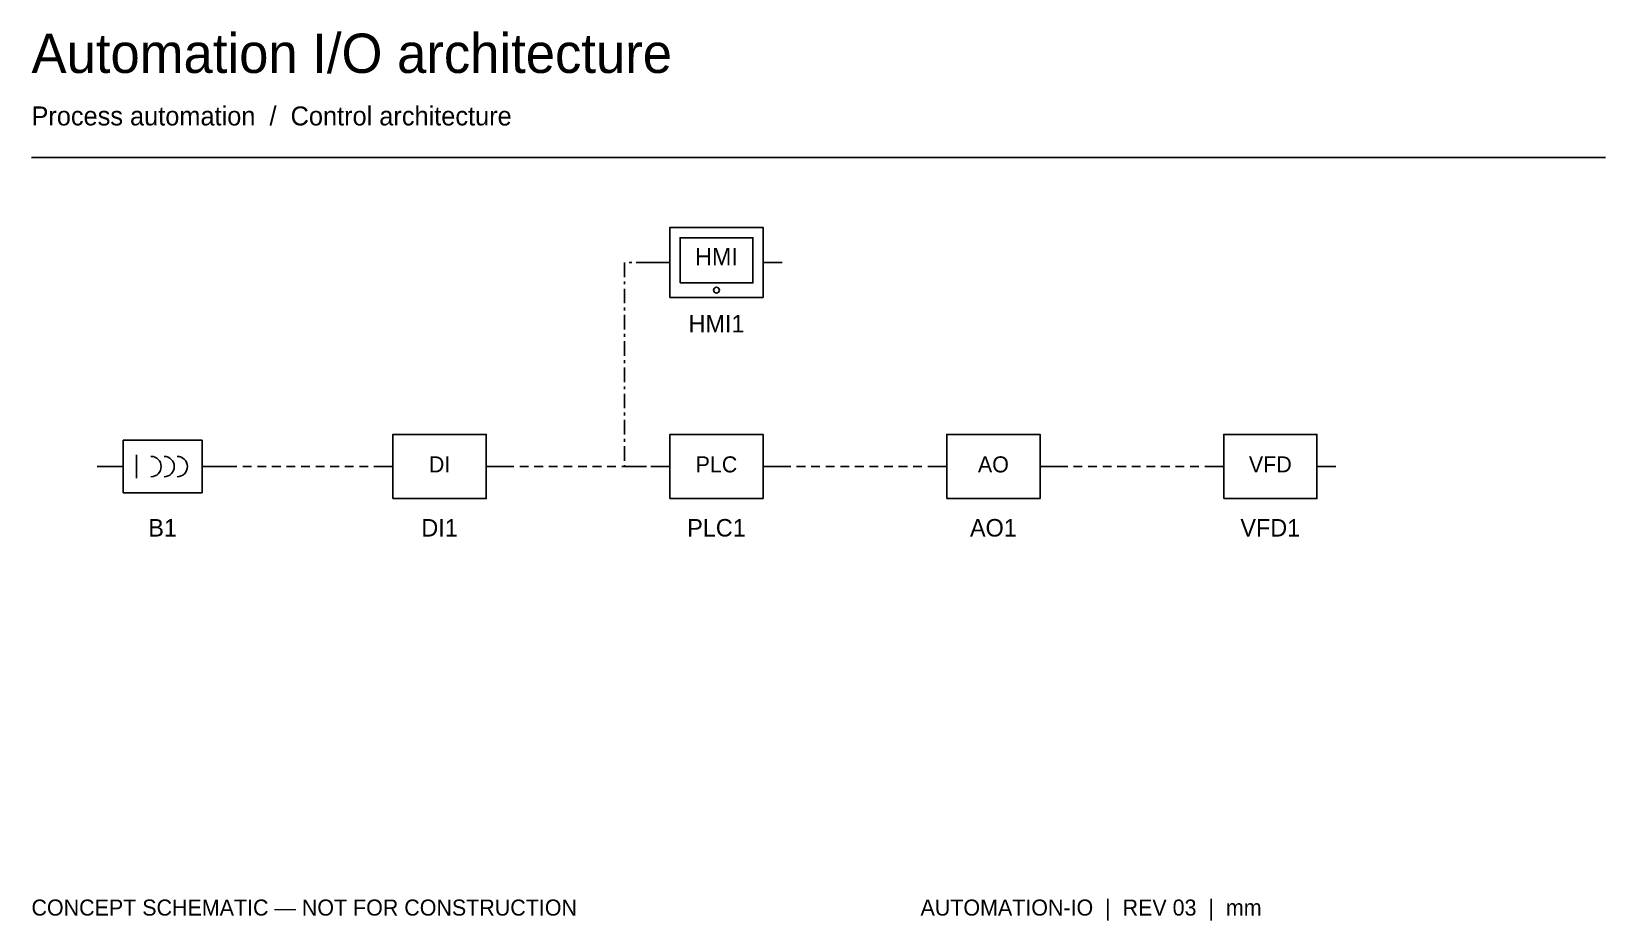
# Model space of a CAD drawing. Header units: millimetres. Extents: x 40 to 1120, y 39 to 648.
import ezdxf
from ezdxf.enums import TextEntityAlignment as Align

# ---------------------------------------------------------------- set-up
doc = ezdxf.new("R2010")
doc.units = ezdxf.units.MM
doc.linetypes.add('CC_DASH_10_3_2_3', pattern=[18, 10, -3, 2, -3])
doc.linetypes.add('CC_DASH_6_4', pattern=[10, 6, -4])
doc.layers.get('0').update_dxf_attribs({"linetype": 'CONTINUOUS', "true_color": 0x344755})
for name, color, linetype, true_color in [('Annotations', 7, 'CONTINUOUS', 0x71808a), ('Automation', 7, 'CONTINUOUS', 0x355463), ('Electrical', 7, 'CONTINUOUS', 0x6477ba), ('Instruments', 7, 'CONTINUOUS', 0x9b7246)]:
    doc.layers.add(name, color=color, linetype=linetype, true_color=true_color)

# ---------------------------------------------------------------- blocks, each defined once
blk = doc.blocks.new('CC_AUTO_PROXIMITY')
at = {"color": 0, "linetype": 'CONTINUOUS'}
for p, q in [((-45, 0), (-27, 0)), ((-18, -8), (-18, 8)), ((27, 0), (45, 0))]:
    blk.add_line(p, q, dxfattribs=at)
blk.add_lwpolyline([(-27, -18), (27, -18), (27, 18), (-27, 18)], close=True, dxfattribs=at)
for centre in [(-8, 0), (1, 0), (10, 0)]:
    blk.add_arc(centre, 7, -90, 90, dxfattribs=at)
blk = doc.blocks.new('CC_AUTO_DI')
at = {"color": 0, "linetype": 'CONTINUOUS'}
for p, q in [((-45, 0), (-32, 0)), ((32, 0), (45, 0))]:
    blk.add_line(p, q, dxfattribs=at)
blk.add_lwpolyline([(-32, -22), (32, -22), (32, 22), (-32, 22)], close=True, dxfattribs=at)
blk.add_text('DI', height=11, dxfattribs=at).set_placement((0, -4), align=Align.CENTER)
blk = doc.blocks.new('CC_AUTO_PLC')
at = {"color": 0, "linetype": 'CONTINUOUS'}
for p, q in [((-45, 0), (-32, 0)), ((32, 0), (45, 0))]:
    blk.add_line(p, q, dxfattribs=at)
blk.add_lwpolyline([(-32, -22), (32, -22), (32, 22), (-32, 22)], close=True, dxfattribs=at)
blk.add_text('PLC', height=11, dxfattribs=at).set_placement((0, -4), align=Align.CENTER)
blk = doc.blocks.new('CC_AUTO_AO')
at = {"color": 0, "linetype": 'CONTINUOUS'}
for p, q in [((-45, 0), (-32, 0)), ((32, 0), (45, 0))]:
    blk.add_line(p, q, dxfattribs=at)
blk.add_lwpolyline([(-32, -22), (32, -22), (32, 22), (-32, 22)], close=True, dxfattribs=at)
blk.add_text('AO', height=11, dxfattribs=at).set_placement((0, -4), align=Align.CENTER)
blk = doc.blocks.new('CC_AUTO_VFD')
at = {"color": 0, "linetype": 'CONTINUOUS'}
for p, q in [((-45, 0), (-32, 0)), ((32, 0), (45, 0))]:
    blk.add_line(p, q, dxfattribs=at)
blk.add_lwpolyline([(-32, -22), (32, -22), (32, 22), (-32, 22)], close=True, dxfattribs=at)
blk.add_text('VFD', height=11, dxfattribs=at).set_placement((0, -4), align=Align.CENTER)
blk = doc.blocks.new('CC_AUTO_HMI')
at = {"color": 0, "linetype": 'CONTINUOUS'}
for p, q in [((-45, 0), (-32, 0)), ((32, 0), (45, 0))]:
    blk.add_line(p, q, dxfattribs=at)
for points in [[(-32, -24), (32, -24), (32, 24), (-32, 24)], [(-25, -14), (25, -14), (25, 17), (-25, 17)]]:
    blk.add_lwpolyline(points, close=True, dxfattribs=at)
blk.add_circle((0, -19), 2, dxfattribs=at)
blk.add_text('HMI', height=12, dxfattribs=at).set_placement((0, -2), align=Align.CENTER)

msp = doc.modelspace()

# ---------------------------------------------------------------- linework, layer by layer
at = {"layer": 'Annotations'}
msp.add_line((40, 562), (1120, 562), dxfattribs=at)
at = {"layer": 'Electrical', "color": 7, "linetype": 'CC_DASH_10_3_2_3', "true_color": 0x8876a7}
msp.add_lwpolyline([(465, 490), (447, 490), (447, 350), (465, 350)], dxfattribs=at)
at = {"layer": 'Instruments', "color": 7, "linetype": 'CC_DASH_6_4', "true_color": 0xaa7c4b}
for points in [[(175, 350), (275, 350)], [(365, 350), (465, 350)], [(555, 350), (655, 350)], [(745, 350), (845, 350)]]:
    msp.add_lwpolyline(points, dxfattribs=at)

# ---------------------------------------------------------------- block references
at = {"layer": 'Automation'}
ref = msp.add_blockref('CC_AUTO_HMI', (510, 490), dxfattribs=at)
ref.add_attrib('TAG', 'HMI1', dxfattribs={"height": 12}).set_placement((510, 442), align=Align.CENTER)
ref = msp.add_blockref('CC_AUTO_PROXIMITY', (130, 350), dxfattribs=at)
ref.add_attrib('TAG', 'B1', dxfattribs={"height": 12}).set_placement((130, 302), align=Align.CENTER)
ref = msp.add_blockref('CC_AUTO_DI', (320, 350), dxfattribs=at)
ref.add_attrib('TAG', 'DI1', dxfattribs={"height": 12}).set_placement((320, 302), align=Align.CENTER)
ref = msp.add_blockref('CC_AUTO_PLC', (510, 350), dxfattribs=at)
ref.add_attrib('TAG', 'PLC1', dxfattribs={"height": 12}).set_placement((510, 302), align=Align.CENTER)
ref = msp.add_blockref('CC_AUTO_AO', (700, 350), dxfattribs=at)
ref.add_attrib('TAG', 'AO1', dxfattribs={"height": 12}).set_placement((700, 302), align=Align.CENTER)
ref = msp.add_blockref('CC_AUTO_VFD', (890, 350), dxfattribs=at)
ref.add_attrib('TAG', 'VFD1', dxfattribs={"height": 12}).set_placement((890, 302), align=Align.CENTER)

# ---------------------------------------------------------------- texts
at = {"layer": 'Annotations'}
for s, height, p in [('Automation I/O architecture', 27, (40, 620)), ('Process automation  /  Control architecture', 13, (40, 584)), ('CONCEPT SCHEMATIC — NOT FOR CONSTRUCTION', 11, (40, 42)), ('AUTOMATION-IO  |  REV 03  |  mm', 11, (650, 42))]:
    msp.add_text(s, height=height, dxfattribs=at).set_placement(p)

doc.saveas('drawing.dxf')
